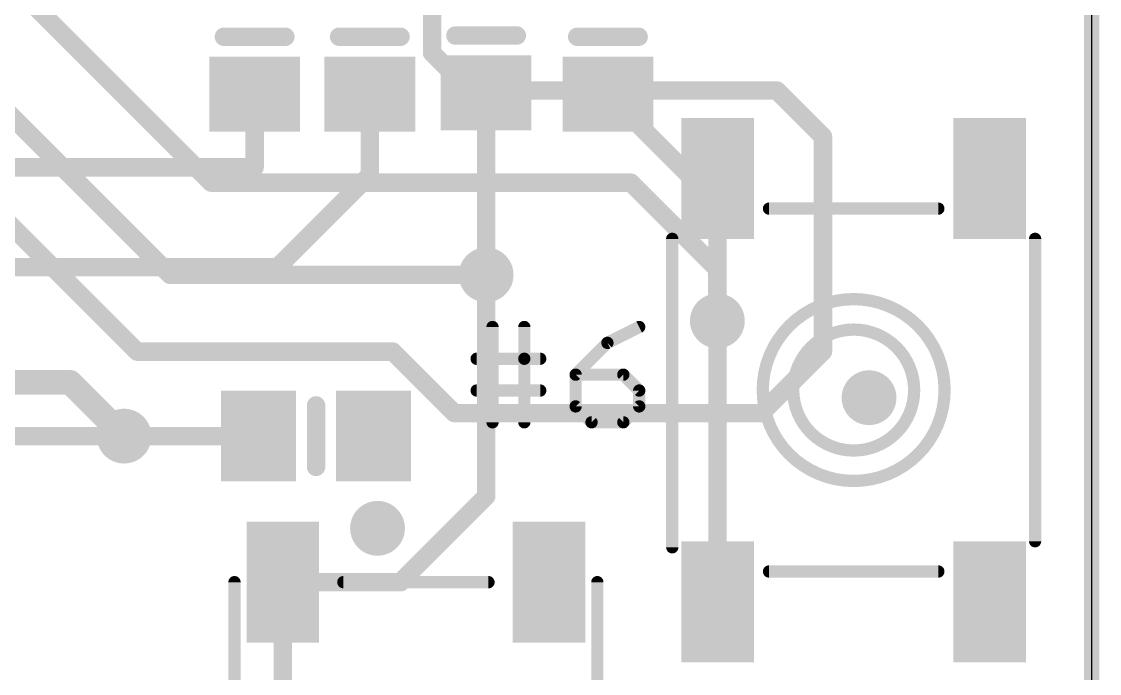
# Model space of a CAD drawing. Extents: x 0 to 65.2, y -0.5 to 30.7.
# Drawn here: x 47.33 to 65.15, y 11.06 to 21.84 of the extents above; entities that cross this region are included whole.
import ezdxf

# ---------------------------------------------------------------- set-up
doc = ezdxf.new("R2010")
doc.units = 0
for name, color, linetype in [('1', 12, 'CONTINUOUS'), ('16', 5, 'CONTINUOUS'), ('18', 110, 'CONTINUOUS'), ('20', 53, 'CONTINUOUS'), ('21', 40, 'CONTINUOUS')]:
    doc.layers.add(name, color=color, linetype=linetype)

# ---------------------------------------------------------------- blocks, each defined once
blk = doc.blocks.new('RECT')
blk.add_solid([(-0.5, -0.5), (0.5, -0.5), (-0.5, 0.5), (0.5, 0.5)])
blk = doc.blocks.new('ROUNDV')
at = {"const_width": 0.5}
blk.add_lwpolyline([(0, -0.25, 1), (0, 0.25, 1), (0, -0.25)], format="xyb", dxfattribs=at)

msp = doc.modelspace()

# ---------------------------------------------------------------- linework, layer by layer
at = {"layer": '1'}
for points, const_width in [([(65.024, 0), (65.024, 30.607)], 0.254), ([(51.181, 20.64), (51.181, 19.431)], 0.3048), ([(53.086, 20.64), (53.086, 19.304)], 0.3048), ([(55.009, 20.66), (55.009, 17.653)], 0.3048), ([(57.023, 20.64), (58.815, 18.848)], 0.3048), ([(51.181, 19.431), (24.384, 19.431)], 0.3048), ([(53.086, 19.304), (51.562, 17.78)], 0.3048), ([(58.815, 18.848), (58.837, 19.248)], 0.3048), ([(58.837, 19.248), (58.837, 16.8914)], 0.3048), ([(51.562, 17.78), (26.9374, 17.78)], 0.3048), ([(55.009, 17.653), (55.009, 13.988)], 0.3048), ([(58.837, 16.8914), (58.833, 16.891)], 0.3048), ([(58.837, 16.8908), (58.833, 16.891)], 0.3048), ([(58.837, 16.8908), (58.837, 12.248)], 0.3048), ([(29.337, 15.875), (48.133, 15.875)], 0.4064), ([(48.133, 15.875), (49.022, 14.986)], 0.4064), ([(49.022, 14.986), (51.247, 14.986)], 0.3048), ([(55.009, 13.988), (53.5972, 12.5762)], 0.3048), ([(53.5965, 12.571), (51.648, 12.571)], 0.3048), ([(51.648, 5.971), (51.648, 12.571)], 0.3048), ([(53.5972, 12.5762), (53.5965, 12.571)], 0.3048)]:
    msp.add_lwpolyline(points, dxfattribs=dict(at, const_width=const_width))
for points, const_width in [([(51.2572, 20.64, 1), (51.1048, 20.64)], 0.1524), ([(53.1622, 20.64, 1), (53.0098, 20.64)], 0.1524), ([(55.0852, 20.66, 1), (54.9328, 20.66)], 0.1524), ([(57.0769, 20.6939, 1), (56.9691, 20.5861)], 0.1524), ([(51.1048, 19.431, 1), (51.2572, 19.431)], 0.1524), ([(51.181, 19.3548, 1), (51.181, 19.5072)], 0.1524), ([(53.1399, 19.2501, 1), (53.0321, 19.3579)], 0.1524), ([(53.0098, 19.304, 1), (53.1622, 19.304)], 0.1524), ([(58.9132, 19.248, 1), (58.7608, 19.248)], 0.1524), ([(58.9131, 19.2438, 1), (58.7609, 19.2522)], 0.1524), ([(58.7389, 18.8522, 1), (58.8911, 18.8438)], 0.1524), ([(58.7611, 18.7941, 1), (58.8689, 18.9019)], 0.1524), ([(51.5081, 17.8339, 1), (51.6159, 17.7261)], 0.1524), ([(51.562, 17.7038, 1), (51.562, 17.8562)], 0.1524), ([(55.0852, 17.653, 1), (54.9328, 17.653)], 0.1524), ([(54.9328, 17.653, 1), (55.0852, 17.653)], 0.1524), ([(58.8375, 16.9671, 1), (58.8285, 16.8149)], 0.1524), ([(58.8261, 16.9669, 1), (58.8399, 16.8151)], 0.1524), ([(58.9132, 16.8908, 1), (58.7608, 16.8908)], 0.1524), ([(58.7608, 16.8914, 1), (58.9132, 16.8914)], 0.1524), ([(58.8439, 16.8155, 1), (58.8301, 16.9672)], 0.1524), ([(58.8325, 16.8147, 1), (58.8415, 16.9668)], 0.1524), ([(48.2048, 15.9468, 1), (48.0612, 15.8032)], 0.2032), ([(48.133, 15.7734, 1), (48.133, 15.9766)], 0.2032), ([(48.9502, 14.9142, 1), (49.0938, 15.0578)], 0.2032), ([(49.022, 15.0622, 1), (49.022, 14.9098)], 0.1524), ([(51.247, 14.9098, 1), (51.247, 15.0622)], 0.1524), ([(55.0629, 13.9341, 1), (54.9551, 14.0419)], 0.1524), ([(54.9328, 13.988, 1), (55.0852, 13.988)], 0.1524), ([(51.648, 12.6472, 1), (51.648, 12.4948)], 0.1524), ([(51.7242, 12.571, 1), (51.5718, 12.571)], 0.1524), ([(53.5211, 12.582, 1), (53.6719, 12.56)], 0.1524), ([(53.5434, 12.6301, 1), (53.6511, 12.5224)], 0.1524), ([(53.6726, 12.5652, 1), (53.5219, 12.5873)], 0.1524), ([(53.5965, 12.4948, 1), (53.5965, 12.6472)], 0.1524), ([(58.7608, 12.248, 1), (58.9132, 12.248)], 0.1524)]:
    msp.add_lwpolyline(points, format="xyb", dxfattribs=dict(at, const_width=const_width))
at = {"layer": '16'}
for points, const_width in [([(65.024, 0), (65.024, 30.607)], 0.254), ([(54.115, 21.323), (54.115, 24.3394)], 0.3048), ([(50.4644, 19.177), (46.495, 23.1464)], 0.3048), ([(54.737, 20.701), (54.115, 21.323)], 0.3048), ([(59.817, 20.701), (54.737, 20.701)], 0.3048), ([(60.579, 19.939), (59.817, 20.701)], 0.3048), ([(49.784, 17.653), (46.99, 20.447)], 0.3048), ([(60.579, 16.383), (60.579, 19.939)], 0.3048), ([(49.237, 16.383), (45.847, 19.773)], 0.3048), ([(50.4644, 19.177), (57.404, 19.177)], 0.3048), ([(57.404, 19.177), (58.833, 17.748)], 0.3048), ([(58.833, 17.748), (58.833, 16.891)], 0.3048), ([(55.009, 17.653), (49.784, 17.653)], 0.3048), ([(49.237, 16.383), (53.467, 16.383)], 0.3048), ([(53.467, 16.383), (54.483, 15.367)], 0.3048), ([(59.563, 15.367), (60.579, 16.383)], 0.3048), ([(54.483, 15.367), (59.563, 15.367)], 0.3048), ([(43.293, 14.986), (49.022, 14.986)], 0.3048)]:
    msp.add_lwpolyline(points, dxfattribs=dict(at, const_width=const_width))
at = {"layer": '16', "const_width": 0.1524}
for points in [[(54.1689, 21.3769, 1), (54.0611, 21.2691)], [(54.0388, 21.323, 1), (54.1912, 21.323)], [(54.737, 20.7772, 1), (54.737, 20.6248)], [(54.6831, 20.6471, 1), (54.7909, 20.7549)], [(59.8709, 20.7549, 1), (59.7631, 20.6471)], [(59.817, 20.6248, 1), (59.817, 20.7772)], [(60.6552, 19.939, 1), (60.5028, 19.939)], [(60.5251, 19.8851, 1), (60.6329, 19.9929)], [(50.4644, 19.2532, 1), (50.4644, 19.1008)], [(50.4105, 19.1231, 1), (50.5182, 19.2309)], [(57.4579, 19.2309, 1), (57.3501, 19.1231)], [(57.404, 19.1008, 1), (57.404, 19.2532)], [(58.9092, 17.748, 1), (58.7568, 17.748)], [(58.7791, 17.6941, 1), (58.8869, 17.8019)], [(49.784, 17.7292, 1), (49.784, 17.5768)], [(49.7301, 17.5991, 1), (49.8379, 17.7069)], [(55.009, 17.5768, 1), (55.009, 17.7292)], [(58.7568, 16.891, 1), (58.9092, 16.891)], [(49.237, 16.4592, 1), (49.237, 16.3068)], [(49.1831, 16.3291, 1), (49.2909, 16.4369)], [(53.5209, 16.4369, 1), (53.4131, 16.3291)], [(53.467, 16.3068, 1), (53.467, 16.4592)], [(60.5028, 16.383, 1), (60.6552, 16.383)], [(60.6329, 16.3291, 1), (60.5251, 16.4369)], [(54.483, 15.4432, 1), (54.483, 15.2908)], [(59.563, 15.2908, 1), (59.563, 15.4432)], [(54.4291, 15.3131, 1), (54.5369, 15.4209)], [(59.5091, 15.4209, 1), (59.6169, 15.3131)], [(49.022, 14.9098, 1), (49.022, 15.0622)]]:
    msp.add_lwpolyline(points, format="xyb", dxfattribs=at)
at = {"layer": '20'}
msp.add_line((65.0254, 3), (65.0254, 27.6604), dxfattribs=at)
at = {"layer": '21'}
for points, const_width in [([(54.501, 21.61), (55.517, 21.61)], 0.3048), ([(50.673, 21.59), (51.689, 21.59)], 0.3048), ([(53.594, 21.59), (52.578, 21.59)], 0.3048), ([(56.515, 21.59), (57.531, 21.59)], 0.3048), ([(59.687, 18.748), (62.487, 18.748)], 0.2032), ([(58.087, 13.148), (58.087, 18.248)], 0.2032), ([(64.087, 18.248), (64.087, 13.248)], 0.2032), ([(55.1151, 15.2146), (55.1151, 16.7907)], 0.2032), ([(55.6405, 16.7907), (55.6405, 15.2146)], 0.2032), ([(57.5404, 16.7907), (57.015, 16.5281)], 0.2032), ([(57.015, 16.5281), (56.4896, 16.0027)], 0.2032), ([(54.8524, 16.2654), (55.6405, 16.2654)], 0.2032), ([(55.6405, 16.2654), (55.9032, 16.2654)], 0.2032), ([(56.4896, 16.0027), (56.4896, 15.4773)], 0.2032), ([(57.2777, 16.0027), (56.4896, 16.0027)], 0.2032), ([(57.5404, 15.74), (57.2777, 16.0027)], 0.2032), ([(54.8524, 15.74), (55.9032, 15.74)], 0.2032), ([(57.5404, 15.4773), (57.5404, 15.74)], 0.2032), ([(52.197, 14.478), (52.197, 15.494)], 0.3048), ([(56.4896, 15.4773), (56.7523, 15.2146)], 0.2032), ([(57.2777, 15.2146), (57.5404, 15.4773)], 0.2032), ([(56.7523, 15.2146), (57.2777, 15.2146)], 0.2032), ([(62.487, 12.748), (59.687, 12.748)], 0.2032), ([(50.848, 5.971), (50.848, 12.571)], 0.2032), ([(52.648, 12.571), (55.048, 12.571)], 0.2032), ([(56.848, 12.571), (56.848, 5.971)], 0.2032)]:
    msp.add_lwpolyline(points, dxfattribs=dict(at, const_width=const_width))
for points, const_width in [([(54.501, 21.6862, 1), (54.501, 21.5338)], 0.1524), ([(55.517, 21.5338, 1), (55.517, 21.6862)], 0.1524), ([(50.673, 21.6662, 1), (50.673, 21.5138)], 0.1524), ([(51.689, 21.5138, 1), (51.689, 21.6662)], 0.1524), ([(52.578, 21.6662, 1), (52.578, 21.5138)], 0.1524), ([(53.594, 21.5138, 1), (53.594, 21.6662)], 0.1524), ([(56.515, 21.6662, 1), (56.515, 21.5138)], 0.1524), ([(57.531, 21.5138, 1), (57.531, 21.6662)], 0.1524), ([(59.687, 18.7988, 1), (59.687, 18.6972)], 0.1016), ([(62.487, 18.6972, 1), (62.487, 18.7988)], 0.1016), ([(58.1378, 18.248, 1), (58.0362, 18.248)], 0.1016), ([(64.1378, 18.248, 1), (64.0362, 18.248)], 0.1016), ([(61.087, 14.2447, 1), (61.087, 17.2513, 1), (61.087, 14.2447)], 0.2032), ([(55.1659, 16.7907, 1), (55.0643, 16.7907)], 0.1016), ([(55.6913, 16.7907, 1), (55.5897, 16.7907)], 0.1016), ([(57.5631, 16.7453, 1), (57.5176, 16.8362)], 0.1016), ([(61.087, 14.748, 1), (61.087, 16.748, 1), (61.087, 14.748)], 0.2032), ([(56.9923, 16.5735, 1), (57.0377, 16.4826)], 0.1016), ([(57.0509, 16.4921, 1), (56.9791, 16.564)], 0.1016), ([(54.8524, 16.3162, 1), (54.8524, 16.2146)], 0.1016), ([(55.6405, 16.3162, 1), (55.6405, 16.2146)], 0.1016), ([(55.6405, 16.2146, 1), (55.6405, 16.3162)], 0.1016), ([(55.9032, 16.2146, 1), (55.9032, 16.3162)], 0.1016), ([(56.5404, 16.0027, 1), (56.4388, 16.0027)], 0.1016), ([(56.4896, 16.0535, 1), (56.4896, 15.9519)], 0.1016), ([(56.4537, 16.0386, 1), (56.5255, 15.9668)], 0.1016), ([(57.3136, 16.0386, 1), (57.2418, 15.9668)], 0.1016), ([(57.2777, 15.9519, 1), (57.2777, 16.0535)], 0.1016), ([(54.8524, 15.7908, 1), (54.8524, 15.6892)], 0.1016), ([(55.9032, 15.6892, 1), (55.9032, 15.7908)], 0.1016), ([(57.5912, 15.74, 1), (57.4896, 15.74)], 0.1016), ([(57.5044, 15.7041, 1), (57.5763, 15.7759)], 0.1016), ([(52.2732, 15.494, 1), (52.1208, 15.494)], 0.1524), ([(56.5255, 15.5132, 1), (56.4537, 15.4414)], 0.1016), ([(56.4388, 15.4773, 1), (56.5404, 15.4773)], 0.1016), ([(57.4896, 15.4773, 1), (57.5912, 15.4773)], 0.1016), ([(57.5763, 15.4414, 1), (57.5044, 15.5132)], 0.1016), ([(55.0643, 15.2146, 1), (55.1659, 15.2146)], 0.1016), ([(55.5897, 15.2146, 1), (55.6913, 15.2146)], 0.1016), ([(56.7523, 15.2654, 1), (56.7523, 15.1638)], 0.1016), ([(56.7164, 15.1787, 1), (56.7882, 15.2505)], 0.1016), ([(57.2418, 15.2505, 1), (57.3136, 15.1787)], 0.1016), ([(57.2777, 15.1638, 1), (57.2777, 15.2654)], 0.1016), ([(52.1208, 14.478, 1), (52.2732, 14.478)], 0.1524), ([(58.0362, 13.148, 1), (58.1378, 13.148)], 0.1016), ([(64.0362, 13.248, 1), (64.1378, 13.248)], 0.1016), ([(59.687, 12.7988, 1), (59.687, 12.6972)], 0.1016), ([(62.487, 12.6972, 1), (62.487, 12.7988)], 0.1016), ([(50.8988, 12.571, 1), (50.7972, 12.571)], 0.1016), ([(52.648, 12.6218, 1), (52.648, 12.5202)], 0.1016), ([(55.048, 12.5202, 1), (55.048, 12.6218)], 0.1016), ([(56.8988, 12.571, 1), (56.7972, 12.571)], 0.1016)]:
    msp.add_lwpolyline(points, format="xyb", dxfattribs=dict(at, const_width=const_width))

# ---------------------------------------------------------------- block references
at = {"layer": '1'}
for p, xscale, yscale, rotation in [((51.181, 20.64), 1.24, 1.5, 90), ((53.086, 20.64), 1.24, 1.5, 270), ((55.009, 20.66), 1.24, 1.5, 90), ((57.023, 20.64), 1.24, 1.5, 90), ((58.837, 19.248), 2, 1.2, 270), ((63.337, 19.248), 2, 1.2, 270), ((51.247, 14.986), 1.24, 1.5, 180), ((53.147, 14.986), 1.24, 1.5, 180), ((51.648, 12.571), 2, 1.2, 270), ((56.048, 12.571), 2, 1.2, 270), ((58.837, 12.248), 2, 1.2, 270), ((63.337, 12.248), 2, 1.2, 270)]:
    msp.add_blockref('RECT', p, dxfattribs=dict(at, xscale=xscale, yscale=yscale, rotation=rotation))
at = {"layer": '18', "xscale": 0.9064, "yscale": 0.9064}
for p in [(55.009, 17.653), (55.009, 17.653), (58.833, 16.891), (58.833, 16.891), (61.341, 15.621), (61.341, 15.621), (49.022, 14.986), (49.022, 14.986), (53.213, 13.462), (53.213, 13.462)]:
    msp.add_blockref('ROUNDV', p, dxfattribs=at)

doc.saveas('drawing.dxf')
